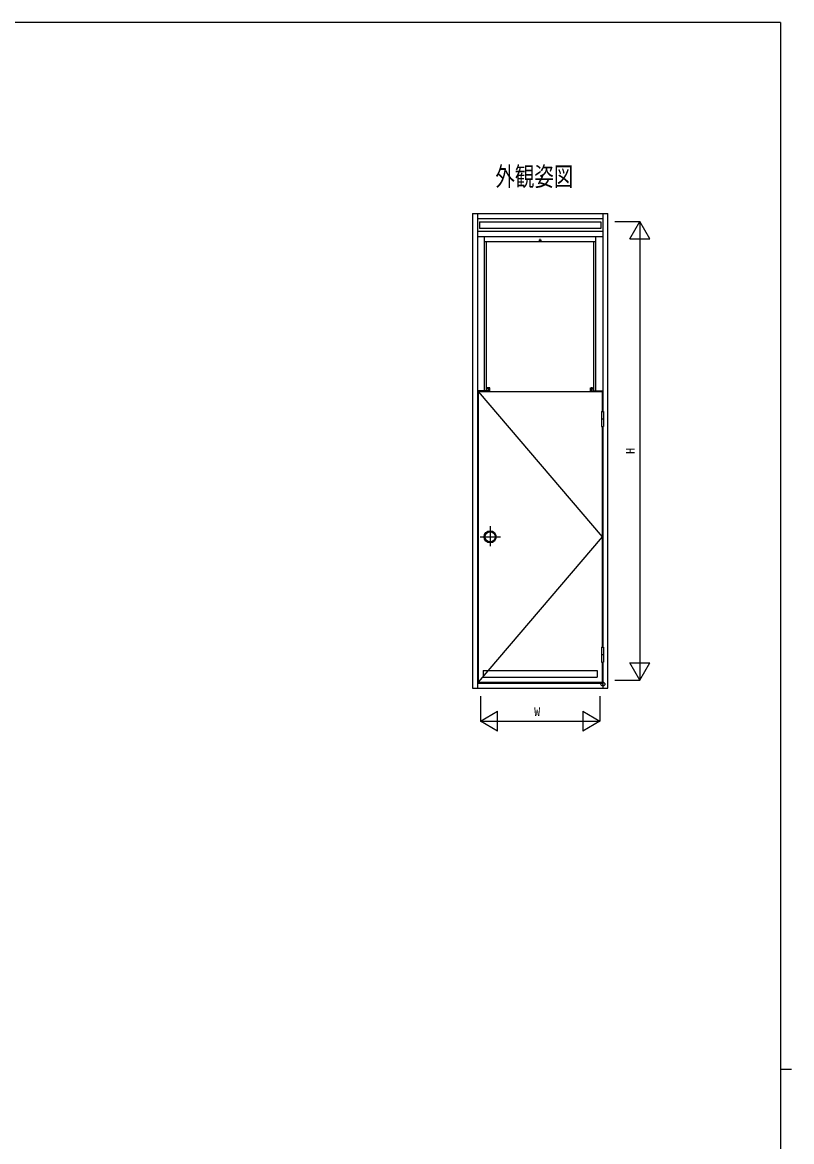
# Model space of a CAD drawing. Units: millimetres, scale not verified. Extents: x -397 to 397, y -282 to 282.
# Drawn here: x 185.9 to 378.9, y -1.4 to 279.3 of the extents above; entities that cross this region are included whole.
import ezdxf
from ezdxf.enums import TextEntityAlignment as Align

# ---------------------------------------------------------------- set-up
doc = ezdxf.new("R2010")
doc.units = ezdxf.units.MM
doc.header["$LTSCALE"] = 2
doc.header["$PDMODE"] = 32
doc.header["$PDSIZE"] = 1
for name, color, linetype in [('0-1_USER1', 3, 'Continuous'), ('0-5_YKK_A1', 4, 'Continuous'), ('0-6_YKK_D', 6, 'Continuous'), ('0-7_YKK_ZWAK', 7, 'Continuous')]:
    doc.layers.add(name, color=color, linetype=linetype)
doc.styles.add('ＭＳ ゴシック', font='')
doc.styles.get('ＭＳ ゴシック').set_extended_font_data('MS Gothic')

msp = doc.modelspace()

# ---------------------------------------------------------------- linework, layer by layer
at = {"layer": '0-5_YKK_A1'}
for p, q in [((298.791, 231.33), (298.791, 112.33)), ((298.791, 231.33), (332.791, 231.33)), ((300.041, 231.33), (300.041, 112.33)), ((331.541, 231.33), (331.541, 181.73)), ((332.791, 112.33), (332.791, 231.33)), ((300.041, 230.08), (331.541, 230.08)), ((300.541, 229.28), (331.041, 229.28)), ((300.541, 229.28), (300.541, 227.63)), ((331.041, 227.63), (300.541, 227.63)), ((331.041, 229.28), (331.041, 227.63)), ((331.541, 226.83), (300.041, 226.83)), ((300.041, 225.58), (331.541, 225.58)), ((301.791, 186.88), (301.791, 225.58)), ((315.452, 224.65), (316.131, 224.65)), ((315.79, 224.284), (315.79, 225.048)), ((329.791, 186.88), (329.791, 225.58)), ((301.791, 224.33), (329.791, 224.33)), ((302.291, 186.88), (302.291, 224.33)), ((329.291, 186.88), (329.291, 224.33)), ((303.141, 186.88), (300.041, 186.88)), ((300.241, 186.73), (331.341, 150.28)), ((300.241, 186.73), (300.241, 113.83)), ((300.241, 186.73), (331.341, 186.73)), ((303.141, 187.63), (302.291, 187.63)), ((303.181, 187.381), (302.502, 187.381)), ((302.842, 187.014), (302.842, 187.778)), ((303.141, 186.88), (303.141, 187.63)), ((328.402, 187.381), (329.081, 187.381)), ((328.441, 186.88), (328.441, 187.63)), ((328.441, 187.63), (329.291, 187.63)), ((328.441, 186.88), (331.541, 186.88)), ((328.74, 187.014), (328.74, 187.778)), ((331.341, 186.73), (331.341, 181.73)), ((331.191, 181.73), (331.691, 181.73)), ((331.191, 181.73), (331.191, 177.93)), ((331.191, 179.83), (331.691, 179.83)), ((331.691, 181.73), (331.691, 177.93)), ((331.191, 177.93), (331.691, 177.93)), ((331.341, 177.93), (331.341, 122.63)), ((331.541, 177.93), (331.541, 122.63)), ((303.244, 152.964), (303.244, 147.909)), ((331.341, 150.28), (300.241, 113.83)), ((300.764, 150.28), (305.818, 150.28)), ((331.191, 122.63), (331.191, 118.83)), ((331.191, 122.63), (331.691, 122.63)), ((331.191, 120.73), (331.691, 120.73)), ((331.691, 122.63), (331.691, 118.83)), ((331.191, 118.83), (331.691, 118.83)), ((331.341, 118.83), (331.341, 113.83)), ((331.541, 118.83), (331.541, 112.33)), ((301.491, 116.73), (330.091, 116.73)), ((301.491, 116.73), (301.491, 115.08)), ((329.59, 116.73), (329.591, 116.729)), ((330.091, 116.73), (330.091, 115.08)), ((298.791, 112.33), (332.791, 112.33)), ((300.041, 113.58), (331.541, 113.58)), ((300.241, 113.83), (331.341, 113.83)), ((300.241, 113.58), (331.541, 113.58)), ((301.491, 115.08), (330.091, 115.08))]:
    msp.add_line(p, q, dxfattribs=at)
for centre, radius in [((315.79, 224.65), 0.125), ((302.842, 187.381), 0.125), ((328.74, 187.381), 0.125), ((303.244, 150.28), 1.5), ((303.244, 150.28), 1.25)]:
    msp.add_circle(centre, radius, dxfattribs=at)
msp.add_point((331.541, 113.33), dxfattribs=at)
at = {"layer": '0-6_YKK_D'}
for p, q in [((334.541, 229.33), (340.791, 229.33)), ((338.291, 225), (340.791, 229.33)), ((340.791, 229.33), (340.791, 114.33)), ((343.291, 225), (340.791, 229.33)), ((338.291, 225), (343.291, 225)), ((338.291, 118.661), (343.291, 118.661)), ((340.791, 114.33), (338.291, 118.661)), ((340.791, 114.33), (343.291, 118.661)), ((334.541, 114.33), (340.791, 114.33)), ((300.791, 110.33), (300.791, 104.08)), ((330.791, 110.33), (330.791, 104.08)), ((300.791, 104.08), (305.121, 106.58)), ((300.791, 104.08), (330.791, 104.08)), ((305.121, 101.58), (300.791, 104.08)), ((305.121, 101.58), (305.121, 106.58)), ((326.461, 106.58), (330.791, 104.08)), ((326.461, 106.58), (326.461, 101.58)), ((330.791, 104.08), (326.461, 101.58))]:
    msp.add_line(p, q, dxfattribs=at)
at = {"layer": '0-7_YKK_ZWAK'}
for p, q in [((376.1, 279.3), (-393.9, 279.3)), ((376.1, 279.3), (376.1, -245.7)), ((376.1, 16.8), (378.9, 16.8))]:
    msp.add_line(p, q, dxfattribs=at)

# ---------------------------------------------------------------- texts
at = {"layer": '0-1_USER1', "style": 'ＭＳ ゴシック', "width": 0.75}
msp.add_text('外観姿図', height=4.78, dxfattribs=at).set_placement((304.55, 236.834), align=Align.BOTTOM_LEFT)
at = {"layer": '0-6_YKK_D', "style": 'ＭＳ ゴシック'}
msp.add_text('H', height=2.199, rotation=90, dxfattribs=at).set_placement((340.191, 171.08), align=Align.BOTTOM_LEFT)
msp.add_text('W', height=2.199, dxfattribs=at).set_placement((314.291, 104.68), align=Align.BOTTOM_LEFT)

doc.saveas('drawing.dxf')
